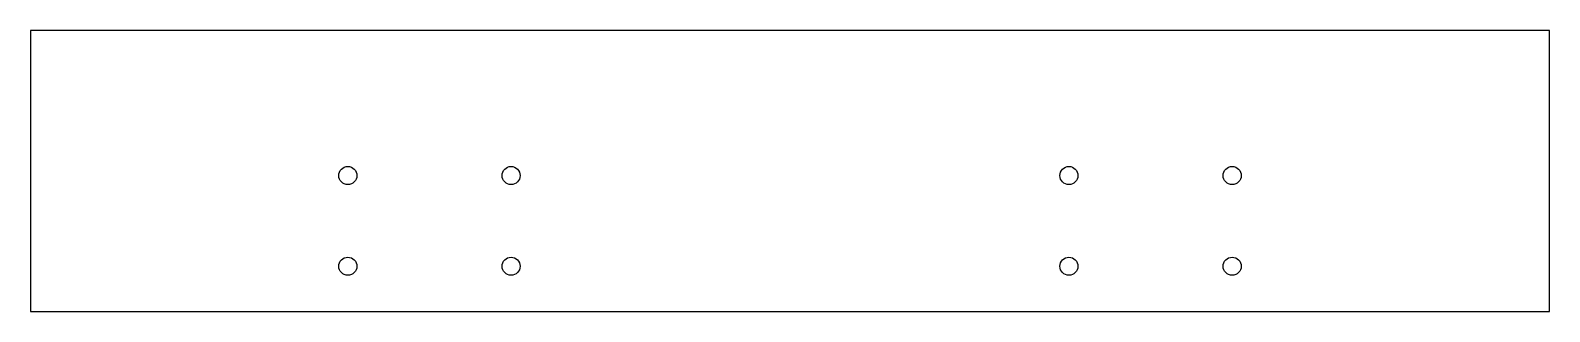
# Model space of a CAD drawing. Header units: millimetres. Extents: x -168 to 168, y -31 to 31.
import ezdxf

# ---------------------------------------------------------------- set-up
doc = ezdxf.new("R2010")
doc.units = ezdxf.units.MM

msp = doc.modelspace()

# ---------------------------------------------------------------- linework, layer by layer
at = {"color": 7, "linetype": 'Continuous', "lineweight": 25}
for p, q in [((167.5, 31), (-167.5, 31)), ((-167.5, 31), (-167.5, -31)), ((167.5, -31), (167.5, 31)), ((-167.5, -31), (167.5, -31))]:
    msp.add_line(p, q, dxfattribs=at)
for centre in [(-97.5, -1), (-61.5, -1), (61.5, -1), (97.5, -1), (-97.5, -21), (-61.5, -21), (61.5, -21), (97.5, -21)]:
    msp.add_circle(centre, 2, dxfattribs=at)

doc.saveas('drawing.dxf')
